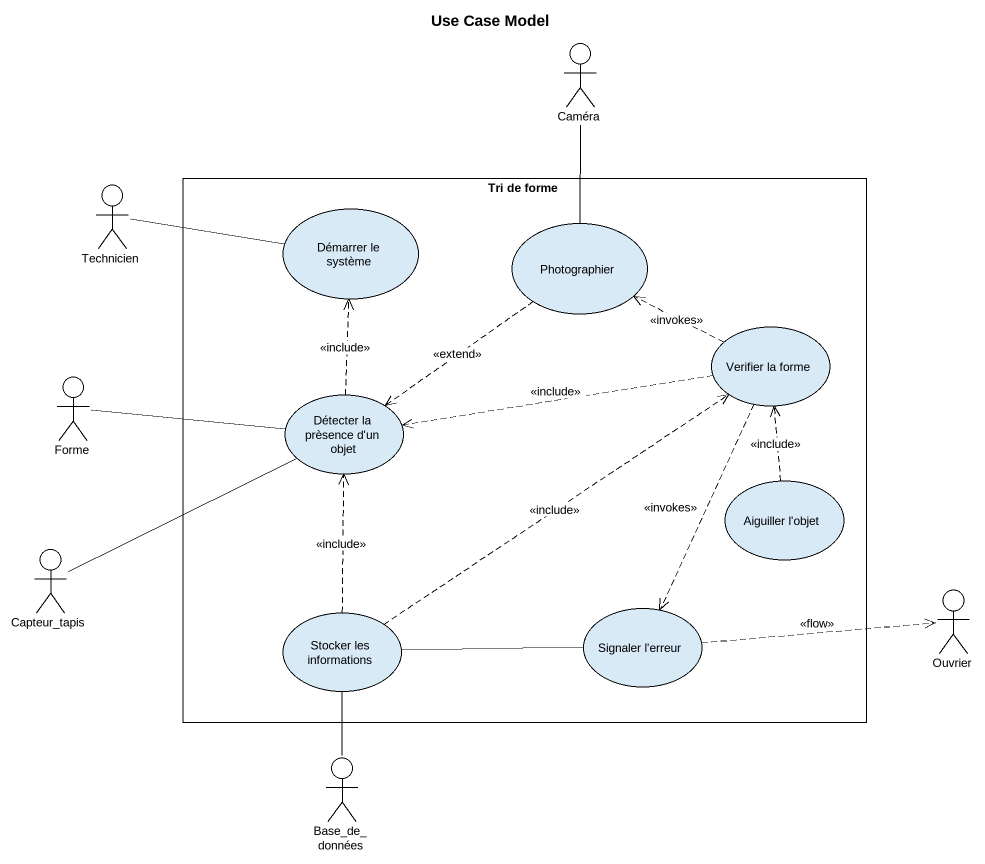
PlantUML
@startuml
title Use Case Model
actor Caméra
actor Technicien
rectangle "Tri de forme" as Tri_de_forme {
  usecase "Démarrer le système" as Démarrer_le_système
  usecase Photographier
  usecase "Verifier la forme" as Verifier_la_forme
  usecase "Détecter la prèsence d'un objet" as Détecter_la_prèsence_d_un
  usecase "Aiguiller l'objet" as Aiguiller_l_objet
  usecase "Stocker les informations" as Stocker_les_informations
  usecase "Signaler l'erreur" as Signaler_l_erreur
}
actor Forme
actor Capteur_tapis
actor Ouvrier
actor Base_de_données
Caméra -- Photographier
Technicien -right- Démarrer_le_système
Photographier ..> Détecter_la_prèsence_d_un : <<extend>>
Verifier_la_forme .left.> Photographier : <<invokes>>
Verifier_la_forme .left.> Détecter_la_prèsence_d_un : <<include>>
Verifier_la_forme ..> Signaler_l_erreur : <<invokes>>
Forme -right- Détecter_la_prèsence_d_un
Détecter_la_prèsence_d_un .up.> Démarrer_le_système : <<include>>
Aiguiller_l_objet .up.> Verifier_la_forme : <<include>>
Capteur_tapis -right- Détecter_la_prèsence_d_un
Stocker_les_informations .up.> Verifier_la_forme : <<include>>
Stocker_les_informations .up.> Détecter_la_prèsence_d_un : <<include>>
Signaler_l_erreur -left- Stocker_les_informations
Signaler_l_erreur .right.> Ouvrier : <<flow>>
Base_de_données -up- Stocker_les_informations
@enduml
